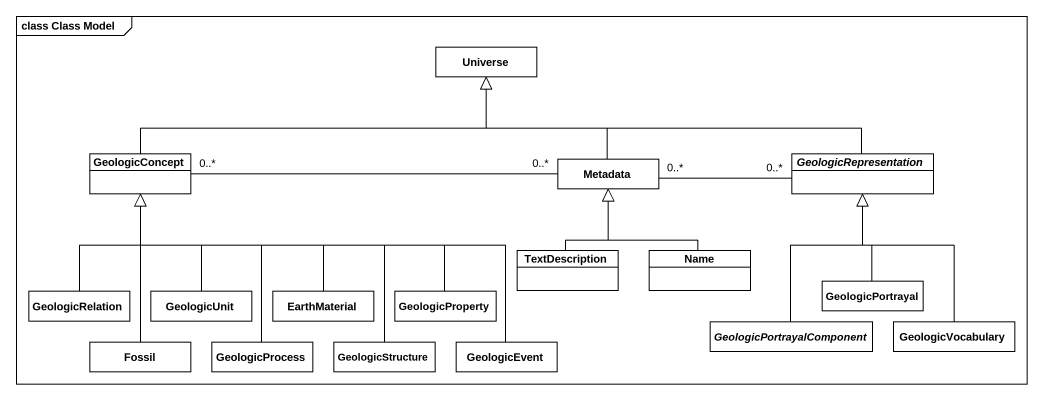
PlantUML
@startuml
mainframe class Class Model
hide circle
hide empty members
class Universe
class GeologicConcept
class Metadata
abstract class GeologicRepresentation
class TextDescription
class Name
class GeologicRelation
class GeologicUnit
class EarthMaterial
class GeologicProperty
abstract class GeologicPortrayalComponent
class GeologicPortrayal
class GeologicVocabulary
class Fossil
class GeologicProcess
class GeologicStructure
class GeologicEvent
GeologicConcept -right-|> Universe
Metadata -up-|> Universe
Metadata "0..*" -left- "0..*" GeologicConcept
Metadata "0..*" -right- "0..*" GeologicRepresentation
GeologicRepresentation -left-|> Universe
TextDescription -up-|> Metadata
Name -up-|> Metadata
GeologicRelation -up-|> GeologicConcept
GeologicUnit -up-|> GeologicConcept
EarthMaterial -up-|> GeologicConcept
GeologicProperty -left-|> GeologicConcept
GeologicPortrayalComponent -up-|> GeologicRepresentation
GeologicPortrayal -up-|> GeologicRepresentation
GeologicVocabulary -up-|> GeologicRepresentation
Fossil -up-|> GeologicConcept
GeologicProcess -up-|> GeologicConcept
GeologicStructure -up-|> GeologicConcept
GeologicEvent -left-|> GeologicConcept
@enduml
